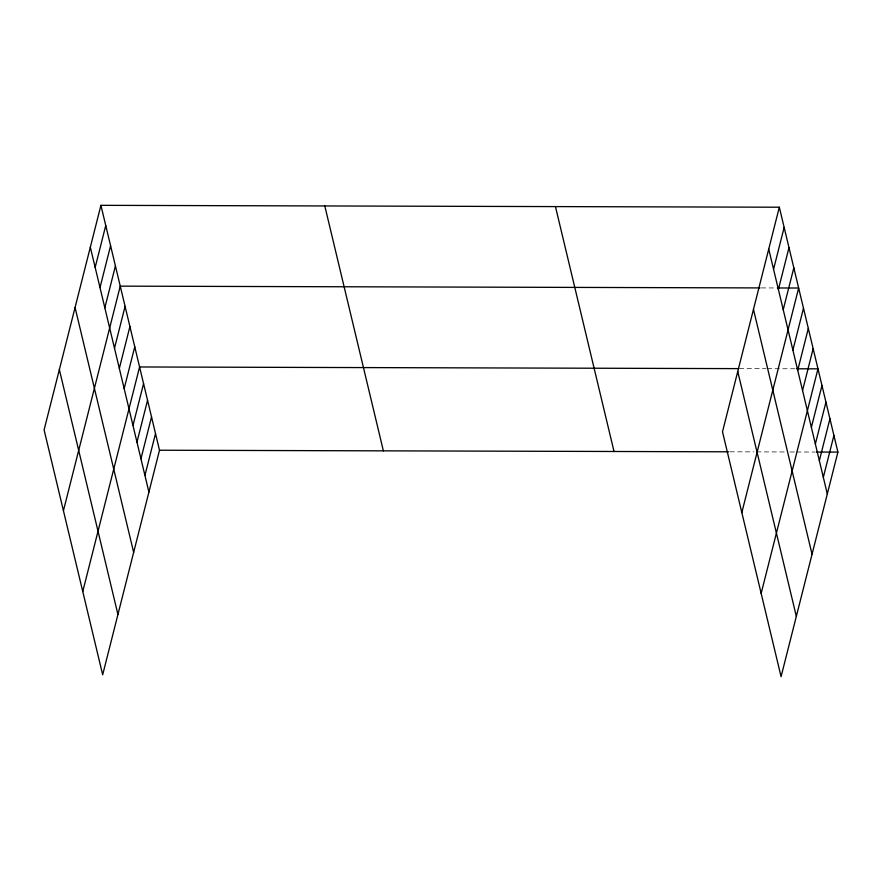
<?xml version="1.0" encoding="UTF-8"?>
<svg xmlns="http://www.w3.org/2000/svg" width="882" height="882" viewBox="0 0 882 882"><rect width="100%" height="100%" fill="white"/><g stroke="black" fill="none" stroke-linecap="round" stroke-linejoin="round"><path stroke-width="0.66" stroke-dasharray="4.41 3.31" d="M761.342 287.918L775.995 287.962M739.359 368.621L766.017 368.698M767.34 368.698L795.332 368.775M729.965 451.805L753.945 451.871M756.613 451.882L784.594 451.959M789.93 451.97L795.255 451.992M796.589 451.992L815.244 452.047"/><path stroke-width="1.32" d="M100.923 205.33L44.1 429.898L102.676 674.785L159.499 450.228L100.923 205.33L779.324 207.215L837.9 452.102L781.077 676.67L722.501 431.772L779.324 207.215M95.168 267.4L105.752 225.538M99.997 287.609L110.592 245.736M104.826 307.807L115.421 265.945M63.427 510.711L120.25 286.143L760.008 287.918M114.495 348.214L125.09 306.352M119.324 368.422L129.919 326.56M124.164 388.62L134.759 346.758M82.765 591.524L139.588 366.967L738.025 368.621M132.973 425.477L143.568 383.615M136.964 442.136L147.559 400.274M140.944 458.783L151.539 416.921M144.924 475.442L155.519 433.569M773.558 269.275L784.153 227.413M778.387 289.483L788.982 247.621M783.227 309.681L793.822 267.819M741.828 512.585L798.651 288.028L777.329 287.962M792.896 350.088L803.48 308.226M797.725 370.297L808.32 328.435M802.554 390.505L813.149 348.633M761.155 593.399L817.978 368.841L796.667 368.786M811.374 427.362L821.969 385.489M815.354 444.01L825.949 402.148M819.345 460.658L829.929 418.796M823.325 477.316L833.92 435.454M159.499 450.228L728.631 451.805M816.578 452.047L837.9 452.102M768.729 249.077L827.305 493.964M753.471 309.362L812.046 554.26M737.749 371.487L796.336 616.375M555.451 206.586L614.026 451.485M324.797 205.947L383.372 450.845M90.328 247.192L148.915 492.09M75.069 307.487L133.656 552.386M59.359 369.602L117.934 614.5"/></g></svg>
